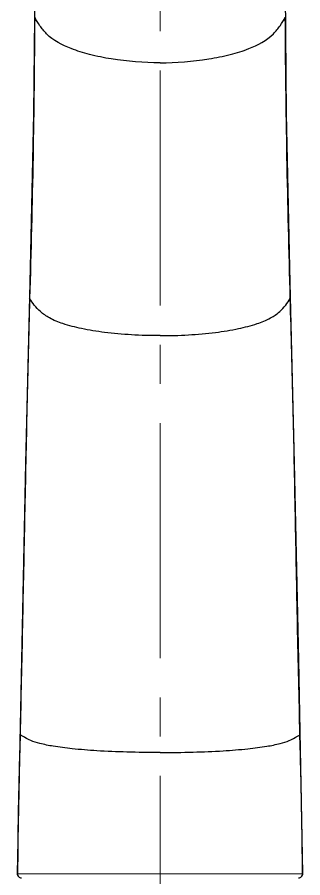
# Model space of a CAD drawing. Header units: millimetres. Extents: x 1122 to 8358, y -1894 to -296.
# Drawn here: x 7683.6 to 7718.4, y -760.7 to -656.1 of the extents above; entities that cross this region are included whole.
import ezdxf

# ---------------------------------------------------------------- set-up
doc = ezdxf.new("R2010")
doc.units = ezdxf.units.MM
doc.header["$LTSCALE"] = 3
doc.linetypes.add('DLB3013-CR2S_시공도$0$CENTER2', pattern=[28.575, 19.05, -3.175, 3.175, -3.175])
doc.layers.add('DEF_LAYER_ASSEM_MEMBER', color=7, linetype='Continuous')
doc.layers.add('DLB3013-CR2S_시공도$0$Cneter', color=1, linetype='DLB3013-CR2S_시공도$0$CENTER2', lineweight=13)

msp = doc.modelspace()

# ---------------------------------------------------------------- linework, layer by layer
at = {"layer": 'DEF_LAYER_ASSEM_MEMBER', "color": 7, "linetype": 'Continuous'}
msp.add_line((7684.13, -734.3), (7683.62, -760.23), dxfattribs=at)
at = {"layer": 'DEF_LAYER_ASSEM_MEMBER', "color": 9, "linetype": 'Continuous'}
for p, q in [((7683.97, -743.35), (7683.9, -746.3)), ((7718.07, -745.88), (7718.01, -743.35)), ((7683.62, -760.23), (7683.65, -760.23)), ((7683.65, -760.23), (7700.99, -760.24)), ((7700.99, -760.24), (7718.32, -760.23)), ((7718.32, -760.23), (7718.35, -760.23))]:
    msp.add_line(p, q, dxfattribs=at)
at = {"layer": 'DEF_LAYER_ASSEM_MEMBER', "color": 7, "linetype": 'Continuous'}
for points in [[(7716.38, -667.9), (7716.19, -648.16), (7715.73, -633.32)], [(7685.79, -648.16), (7685.59, -667.9), (7685.16, -688.43)], [(7717.35, -710.36), (7716.82, -688.43), (7716.38, -667.9)], [(7685.16, -688.43), (7684.62, -710.36), (7684.13, -734.3)], [(7718.35, -760.23), (7717.85, -734.3), (7717.35, -710.36)]]:
    msp.add_lwpolyline(points, dxfattribs=at)
at = {"layer": 'DEF_LAYER_ASSEM_MEMBER', "color": 9, "linetype": 'Continuous'}
for centre, radius, start, end in [((8695.49, -770.85), 1011.9, 178.60942, 179.14403), ((9348.36, -779.51), 1664.81, 179.18185, 179.33645), ((5987.26, -780.35), 1731.18, 0.66603, 0.80578)]:
    msp.add_arc(centre, radius, start, end, dxfattribs=at)
at = {"layer": 'DEF_LAYER_ASSEM_MEMBER', "color": 7, "linetype": 'Continuous'}
for centre, start, end in [((7684.13, -760.23), 179.3371, 269.9749), ((7717.85, -760.23), 270.0255, 0.6627)]:
    msp.add_arc(centre, 0.5, start, end, dxfattribs=at)
at = {"layer": 'DEF_LAYER_ASSEM_MEMBER', "color": 9, "linetype": 'Continuous'}
for points, start_tangent, end_tangent in [([(7685.75, -656.15), (7685.55, -673.09), (7685.14, -690.35)], (-0.007875, -0.999969), (-0.026616, -0.999646)), ([(7700.99, -661.69), (7695.07, -661.22), (7692.43, -660.68), (7690.18, -659.97), (7687.2, -658.18), (7686.39, -657.18), (7685.75, -656.15)], (-1, 0), (-0.50639, 0.862305)), ([(7700.99, -661.69), (7706.91, -661.22), (7709.54, -660.68), (7711.8, -659.97), (7714.77, -658.18), (7715.59, -657.18), (7716.22, -656.15)], (1, 0), (0.506389, 0.862305)), ([(7716.83, -690.35), (7716.43, -673.09), (7716.22, -656.15)], (-0.026616, 0.999646), (-0.007875, 0.999969)), ([(7685.14, -690.35), (7684.81, -703.45), (7684.53, -716.69), (7684.26, -730), (7683.97, -743.35)], (-0.026616, -0.999646), (-0.023838, -0.999716)), ([(7700.99, -694.85), (7697.51, -694.75), (7694.25, -694.46), (7691.44, -693.99), (7689.18, -693.39), (7687.54, -692.69), (7686.44, -691.93), (7685.7, -691.15), (7685.14, -690.34)], (-1, 0), (-0.551577, 0.834124)), ([(7700.99, -694.85), (7704.46, -694.75), (7707.73, -694.46), (7710.54, -693.99), (7712.79, -693.39), (7714.44, -692.69), (7715.54, -691.93), (7716.27, -691.15), (7716.83, -690.34)], (1, 0), (0.551577, 0.834124)), ([(7718.01, -743.35), (7717.71, -730), (7717.45, -716.69), (7717.17, -703.45), (7716.83, -690.34)], (-0.023838, 0.999716), (-0.026615, 0.999646)), ([(7700.99, -745.51), (7696.96, -745.46), (7693.3, -745.3), (7690.3, -745.05), (7688, -744.75), (7686.36, -744.41), (7685.28, -744.06), (7684.57, -743.7), (7683.97, -743.35)], (-1, 0), (-0.85434, 0.519714)), ([(7700.99, -745.51), (7705.01, -745.46), (7708.67, -745.3), (7711.68, -745.05), (7713.98, -744.75), (7715.62, -744.41), (7716.7, -744.06), (7717.41, -743.7), (7718.01, -743.35)], (1, 0), (0.85434, 0.519714)), ([(7718.27, -756.01), (7718.23, -753.46), (7718.07, -745.88)], (-0.014172, 0.9999), (-0.023794, 0.999717)), ([(7683.65, -760.23), (7683.8, -760.59), (7684.15, -760.73)], (-0.011986, -0.999928), (1, -0.000367)), ([(7717.83, -760.73), (7718.18, -760.59), (7718.32, -760.23)], (1, 0.000377), (-0.012022, 0.999928))]:
    msp.add_spline(points, degree=3, dxfattribs=dict(at, start_tangent=start_tangent, end_tangent=end_tangent))
at = {"layer": 'DLB3013-CR2S_시공도$0$Cneter', "lineweight": 5, "ltscale": 0.5}
msp.add_open_spline([(7700.99, -541.9), (7700.99, -636.51), (7700.99, -994.3)], degree=1, knots=[0, 0, 0.9078632, 0.9993553, 0.9993553], dxfattribs=at)

doc.saveas('drawing.dxf')
